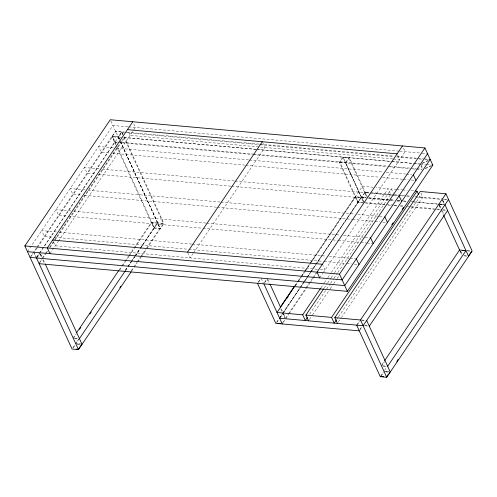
<?xml version="1.0" encoding="UTF-8"?>
<svg xmlns="http://www.w3.org/2000/svg" width="497" height="497" viewBox="0 0 497 497"><rect width="100%" height="100%" fill="white"/><g stroke="black" fill="none" stroke-linecap="round" stroke-linejoin="round"><path stroke-width="0.37" stroke-dasharray="2.48 1.86" d="M27.472 251.662L112.912 125.468L127.897 126.816M30.093 257.39L36.703 247.636M37.002 247.195L115.534 131.196L124.275 131.978M30.994 256.564L32.995 253.607M116.025 143.975L112.477 136.221L115.677 131.488L121.461 132.009L122.747 134.83M37.151 247.953L34.107 252.451L36.169 256.961M37.586 247.307L112.428 136.768L118.205 137.29L119.386 139.868M36.772 257.086L39.176 253.538M119.224 138.856L118.255 136.737L121.461 132.009M36.275 257.862L39.325 253.364M39.511 253.103L114.788 141.925L112.428 136.768M36.915 257.384L39.679 253.296M39.884 252.967L121.958 131.773L123.126 134.32M36.828 257.993L39.63 253.849M124.225 132.531L121.908 132.32L118.708 137.054L119.591 138.986M42.245 258.123L44.854 254.265M45.295 253.625L47.035 251.053M49.644 247.195L120.566 142.446M39.586 262.553L42.388 258.415M39.139 263.696L41.91 259.608M42.699 258.44L45.743 253.936M46.178 253.296L47.923 250.724M50.098 247.512L54.446 241.088M54.881 240.442L124.579 137.501M49.949 253.681L58.186 241.511M58.329 241.3L135.389 127.487L133.351 123.032M72.991 338.053L75.6 334.195M119.112 269.927L121.287 266.715M121.722 266.075L124.772 261.577M125.207 260.931L128.686 255.793M129.121 255.147L133.469 248.724M133.904 248.078L151.312 222.37L157.735 222.948L140.328 248.655M73.444 338.364L76.053 334.512M119.566 270.244L122.175 266.386M122.61 265.746L128.704 256.75M129.139 256.104L134.358 248.394M134.793 247.755L151.765 222.687L163.414 223.65L124.039 137.644M72.842 347.869L74.823 344.949M75.612 343.781L78.656 339.277M125.219 270.517L127.394 267.305M127.828 266.659L130.873 262.161M131.307 261.521L134.786 256.377M135.221 255.738L139.576 249.308M140.011 248.668L157.493 222.842L163.917 223.42L146.435 249.239M78.849 339.022L75.805 343.52L80.862 343.974M125.406 270.256L127.58 267.044M128.015 266.404L134.544 256.763M134.979 256.123L139.763 249.053M140.197 248.407L154.126 227.843L151.765 222.687M73.351 347.62L75.358 344.663M125.536 270.505L127.953 266.908M128.145 266.647L131.189 262.149M131.438 261.764L135.109 256.365M135.352 255.98L140.142 248.91M131.183 270.778L133.364 267.566M133.799 266.92L136.843 262.422M137.278 261.782L140.322 257.278M140.757 256.638L145.981 248.929M146.416 248.283L159.904 228.359L157.543 223.209M154.126 227.843L160.214 228.384L163.414 223.65M131.637 271.095L133.811 267.877M134.246 267.237L137.296 262.739M137.731 262.093L141.21 256.955M141.645 256.309L145.994 249.885M193.184 253.395L190.14 257.887L188.102 253.433M193.619 252.749L264.901 147.466L262.279 141.738M258.26 282.11L260.242 279.19M258.372 282.451L260.776 278.904M358.207 202.204L339.849 162.109L343.054 157.375L348.832 157.891L366.55 196.582M264.553 282.377L266.554 279.42M363.549 201.739L345.632 162.625L348.832 157.891M264.684 282.687L266.659 279.761M345.775 162.917L349.335 157.661L367.693 197.756M294.603 286.036L297.218 282.184M297.653 281.538L300.697 277.04M301.132 276.4L304.176 271.896M304.611 271.256L309.401 264.187M309.836 263.547L355.088 196.706L366.134 197.7M295.218 285.589L298.256 281.103M298.691 280.463L301.729 275.978M302.157 275.338L305.195 270.853M305.63 270.213L310.836 262.528M311.271 261.888L362.443 186.3L373.023 187.245M295.491 285.713L297.666 282.495M298.101 281.855L301.151 277.357M301.586 276.711L304.63 272.213M305.065 271.573L310.29 263.857M310.724 263.217L355.541 197.023L361.319 197.539L363.382 202.055M276.618 322.205L278.991 318.701M279.389 318.117L282.433 313.613M282.625 313.358L299.592 288.297M299.84 287.912L303.512 282.513M303.754 282.128L306.798 277.624M306.991 277.369L310.283 272.486M310.47 272.226L315.694 264.516M315.937 264.131L361.269 197.179L342.911 157.083L339.352 162.339L357.71 202.434L364.133 203.012M282.998 313.222L299.964 288.154M300.399 287.514L306.929 277.873M307.363 277.233L310.408 272.735M310.842 272.089L361.319 197.539M276.73 322.547L279.134 318.999M280.022 317.639L283.532 312.458M283.967 311.818L300.878 286.831M301.027 286.614L304.506 281.47M304.785 281.066L307.991 276.332M308.252 275.941L311.47 271.188M311.725 270.815L316.924 263.13M317.129 262.832L365.071 192.028L393.581 194.582M280.339 317.651L283.141 313.514L285.061 317.732M368.873 192.923L365.022 192.575L361.816 197.309L364.177 202.465M285.359 318.378L287.968 314.52M288.403 313.874L305.81 288.173M306.245 287.527L312.333 278.531M312.768 277.885L316.254 272.747M282.296 323.398L284.7 319.851M283.439 322.193L285.017 319.857M285.812 318.689L288.856 314.191M289.291 313.551L305.823 289.13M306.258 288.484L309.743 283.346M310.178 282.7L313.222 278.202M313.657 277.562L316.701 273.064M319.652 277.873L322.69 273.387M323.125 272.747L405.092 151.678L403.055 147.218M320.907 287.893L323.945 283.408M324.379 282.768L327.411 278.283M327.846 277.643L330.884 273.157M331.319 272.518L388.132 188.599L376.043 187.518M324.119 288.179L327.156 283.694M327.585 283.054L330.623 278.568M331.058 277.929L334.096 273.449M334.524 272.803L391.344 188.891L395.873 189.295M309.65 314.116L330.033 284.011M330.468 283.371L333.506 278.885M333.941 278.245L337.407 273.12M337.842 272.48L390.754 194.327L388.132 188.599M309.389 319.534L311.992 315.688M312.427 315.048L329.778 289.422M330.207 288.782L333.245 284.296M333.68 283.657L336.717 279.177M337.146 278.531L339.321 275.332M336.811 319.273L338.115 317.353M338.55 316.713L419.654 196.924L418.778 195.01M338.289 322.124L340.892 318.279M341.327 317.639L422.86 197.21L420.822 192.755M357.082 324.547L359.455 321.043M356.995 325.156L359.797 321.012M359.753 329.716L361.76 326.759M360.101 329.691L362.077 326.771M382.094 364.413L383.833 361.841M381.677 366.009L384.721 361.512M380.683 376.099L383.454 372.011M384.473 370.526L386.896 366.923M381.187 375.856L383.187 372.899M422.208 163.165L429.694 159.655M422.22 163.507L427.749 160.91M425.27 168.334L431.495 165.42M425.407 168.62L430.818 166.085M128.648 126.878L398.967 151.125M399.737 151.194L421.574 153.151M422.158 153.206L427.569 153.691M127.133 132.239L259.465 144.105M260.105 144.161L393.885 156.164M396.948 156.437L417.058 158.239M417.822 158.307L423.239 158.798M424.009 158.866L428.644 159.282M124.995 132.6L259.272 144.646M260.049 144.714L393.556 156.685M396.637 156.965L415.933 158.692M419.021 158.972L422.108 159.245M425.196 159.525L428.277 159.798M392.816 158.941L130.046 135.37L128.009 130.916M393.574 159.009L399.756 159.562L397.134 153.834M112.477 136.221L118.255 136.737M256.235 149.311L124.269 137.476L121.069 142.21L253.203 154.064M256.682 149.349L391.096 161.407M391.872 161.475L413.504 163.414M414.274 163.482L419.679 163.967M420.456 164.041L425.861 164.526M426.631 164.594L431.415 165.023M420.207 164.103L111.974 136.458L115.851 144.913M253.973 154.132L386.883 166.054M389.971 166.327L410.062 168.129M410.839 168.197L416.244 168.682M417.02 168.756L421.655 169.173M114.788 141.925L119.125 142.316M339.849 162.109L345.632 162.625M114.596 142.185L117.454 142.44M118.168 142.502L252.24 154.53M253.016 154.598L387.325 166.644M388.095 166.712L409.708 168.651M412.796 168.93L415.883 169.204M416.66 169.272L422.059 169.757M113.359 147.82L98.673 146.503L101.295 152.231L109.8 152.995M116.453 148.1L248.655 159.953M249.432 160.022L383.181 172.018M386.268 172.297L405.595 174.031M406.372 174.099L411.783 174.584M112.894 153.269L245.096 165.128M245.866 165.197L379.615 177.193M382.709 177.472L402.806 179.274M403.583 179.342L408.223 179.759M411.311 180.038L415.181 180.38M396.631 189.363L401.918 189.842M402.676 189.904L407.211 190.314M410.988 190.649L414.007 190.923M393.966 194.619L410.584 196.11M415.157 196.52L447.12 199.384M443.715 199.359L446.604 199.62M371.955 193.196L397.389 195.476M400.47 195.756L403.552 196.029M406.633 196.309L409.714 196.582M415.877 197.135L441.311 199.415M99.12 168.85L84.434 167.532L87.056 173.26L95.561 174.025M102.214 169.129L234.416 180.989M235.187 181.057L368.936 193.053M369.712 193.122L397.544 195.619M439.068 203.963L444.125 204.416M361.269 197.179L366.264 197.626M368.923 197.868L394.661 200.173M397.432 200.428L400.054 200.658M403.601 200.981L406.993 201.279M412.845 201.807L437.503 204.018M438.273 204.087L444.747 204.665M368.755 197.93L394.643 200.254M397.265 200.49L400.346 200.763M403.427 201.043L407.279 201.384M411.137 201.732L413.448 201.937M414.218 202.006L438.876 204.217M439.994 204.323L443.56 204.646M365.749 197.856L361.412 197.471L343.054 157.375M439.739 204.578L443.355 204.901M98.654 174.304L230.857 186.158M231.627 186.226L365.376 198.222M368.47 198.502L388.567 200.303M389.344 200.372L393.978 200.788M397.072 201.068L400.166 201.347M364.947 202.534L393.462 205.087M394.233 205.155L397.314 205.435M400.396 205.708L403.477 205.988M407.329 206.336L410.41 206.609M411.181 206.677L434.303 208.752M437.385 209.026L441.237 209.374M363.99 202.72L357.902 202.18L355.541 197.023M442.827 209.796L445.716 210.057M365.674 203.149L384.939 204.876M388.02 205.155L391.102 205.429M394.183 205.708L397.265 205.982M400.346 206.261L403.434 206.535M411.137 207.23L435.794 209.442M436.565 209.51L441.187 209.92M442.616 210.051L446.182 210.374M84.881 189.885L70.195 188.568L72.817 194.296L81.322 195.06M87.975 190.165L220.177 202.018M220.948 202.086L354.696 214.083M357.79 214.362L383.305 216.649M84.409 195.333L216.611 207.193M217.388 207.261L351.907 219.326M352.684 219.394L374.328 221.339M375.105 221.407L379.739 221.824M382.833 222.097L385.927 222.376M70.642 210.914L55.95 209.597L58.578 215.325L67.853 216.158M73.736 211.194L205.938 223.054M206.709 223.122L340.457 235.118M343.551 235.392L369.836 237.752M467.155 250.618L470.007 250.873M467.317 250.91L470.205 251.165M68.623 216.226L202.372 228.222M203.149 228.291L337.668 240.362M338.438 240.43L360.089 242.368M360.859 242.437L366.27 242.927M367.047 242.996L372.458 243.48M463.8 255.62L468.447 256.03M464.31 255.936L467.161 256.191M56.403 231.95L41.711 230.633L44.332 236.361L53.614 237.193M59.497 232.229L191.693 244.083M192.469 244.151L326.218 256.148M329.312 256.427L349.41 258.229M350.186 258.297L355.597 258.782M54.384 237.262L188.133 249.258M188.91 249.326L323.429 261.391M324.199 261.459L345.85 263.404M346.62 263.472L351.261 263.888M354.355 264.162L358.219 264.51M317.285 269.293L55.285 245.791L52.955 240.703M320.354 269.567L324.995 269.983L322.951 265.528M361.673 320L365.239 320.323M361.418 320.254L365.444 320.621M364.506 325.473L368.115 325.796M365.009 325.796L367.861 326.051M74.42 338.177L77.986 338.5M382.653 365.823L386.219 366.146M74.885 338.494L78.501 338.817M383.125 366.14L386.734 366.463M384.038 371.166L389.095 371.619M77.041 343.905L79.893 344.16M385.989 371.613L388.84 371.874M77.203 344.197L80.092 344.458M385.436 371.843L388.325 372.104M442.908 200.62L444.181 203.41L442.765 200.328M442.082 199.49L444.144 204M421.133 164.799L422.904 168.663M439.702 205.354L440.982 208.144M442.255 210.927L443.529 213.716M460.756 251.333L462.347 254.818M439.174 204.863L441.379 209.666M460.29 250.979L462.061 254.843M421.083 166.01L422.543 169.191M439.149 205.466L440.895 209.287M441.119 209.771L443.349 214.642M459.936 250.867L461.85 255.048M391.344 188.891L393.382 193.345M365.022 192.575L366.792 196.439M267.777 279.302L269.709 283.52M281.302 308.842L282.588 311.656M283.768 314.234L285.228 317.415M266.951 278.829L268.883 283.048M280.805 309.078L282.091 311.892M282.414 312.594L284.669 317.515M261.173 278.314L263.286 282.942M124.219 136.706L163.917 223.42M121.908 132.32L123.088 134.898M118.398 137.029L119.367 139.148M120.436 141.483L160.357 228.676L153.933 228.098L116.174 145.621M120.516 141.676L160.214 228.384M110.874 121.013L120.057 141.067M120.38 141.769L157.636 223.134M117.317 146.795L154.43 227.868M40.661 253.986L42.407 257.8M43.301 259.757L44.916 263.286M40.325 253.905L41.953 257.477M40.22 254.352L41.512 257.173M42.804 259.993L44.419 263.516M33.796 252.426L36.057 257.359"/><path stroke-width="0.75" d="M131.202 271.735L78.476 349.615L72.053 349.037L24.85 245.934L110.291 119.74L424.947 147.963L432.812 165.147L347.372 291.341L39.139 263.696M132.767 121.759L47.327 247.953L49.949 253.681M76.47 332.909L118.677 270.573M79.532 329.368L80.837 327.442M89.976 313.942L91.28 312.017M79.414 338.625L125.101 271.151M119.87 287.483L120.74 286.197M78.731 348.732L81.533 344.589M187.518 252.159L262.279 141.738M280.246 307.245L294.168 286.682M294.789 286.229L277.003 312.495L302.692 314.794L305.313 320.522L307.481 317.322M286.788 298.56L288.098 296.634M402.471 145.95L317.03 272.145L319.652 277.873M302.692 314.794L320.472 288.533M308.525 320.813L305.903 315.086L323.684 288.819M347.229 291.049L347.372 291.341L339.507 274.158L424.947 147.963M427.569 153.691L342.129 279.886L27.472 251.662M391.81 224.725L393.115 222.799M402.228 209.336L403.533 207.411M336.382 319.913L334.208 323.118L331.586 317.39L417.026 191.196L415.517 191.059M337.42 323.404L334.798 317.676L420.238 191.482L445.927 193.787L472.15 251.066L386.709 377.26L380.286 376.683L356.684 325.131M386.709 377.26L360.487 319.981L445.927 193.787M448.549 199.514L363.108 325.709L279.625 318.223M369.29 326.175L447.611 210.498M384.709 360.555L459.545 250.016L465.969 250.594L387.648 366.27M396.78 361.4L398.085 359.474M386.567 376.968L388.169 374.601M388.971 373.415L389.772 372.234M468.447 256.03L471.653 251.296M429.694 159.655L430.191 159.419L344.75 285.613L30.093 257.39M432.812 165.147L432.185 165.097M127.425 129.642L397.134 153.834M462.167 250.525L464.335 250.724M52.663 240.063L322.373 264.255M24.85 245.934L339.507 274.158M305.903 315.086L331.586 317.39M334.798 317.676L360.487 319.981M277.773 323.267L280.662 323.528M359.306 330.859L275.829 323.373L257.471 283.278M76.165 349.124L78.333 349.323M380.789 376.446L383.678 376.707M444.989 204.77L468.59 256.322M443.672 215.344L459.619 250.171M413.33 174.72L415.952 180.448M417.026 191.196L418.486 194.377M399.091 195.756L401.713 201.484M384.846 216.785L387.474 222.513M370.607 237.821L373.228 243.549M356.368 258.85L358.989 264.578M366.668 320.447L390.269 371.998M270.033 284.222L280.656 307.438M263.895 283.855L282.253 323.951M45.239 263.988L82.036 344.353M36.517 257.968L78.476 349.615"/></g></svg>
